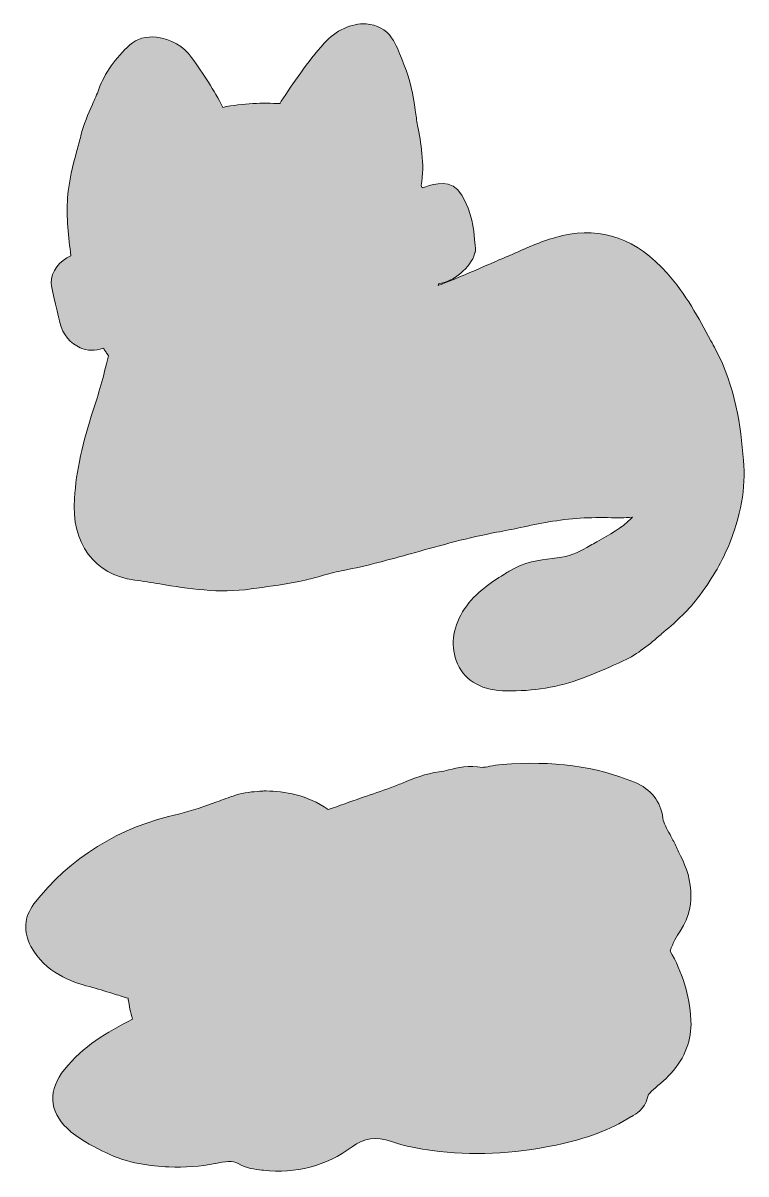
# Model space of a CAD drawing. Header units: millimetres. Extents: x 32 to 277, y -191 to -14.
# Drawn here: x 32.2 to 134.8, y -186.9 to -23.4 of the extents above; entities that cross this region are included whole.
import ezdxf

# ---------------------------------------------------------------- set-up
doc = ezdxf.new("R2010")
doc.units = ezdxf.units.MM
doc.header["$MEASUREMENT"] = 0
doc.layers.add('Capa 1', color=7, linetype='Continuous', lineweight=0)

msp = doc.modelspace()

# ---------------------------------------------------------------- hatches: boundary and pattern name
at = {"layer": 'Capa 1', "true_color": 0xffed00, "transparency": 33554687}
h = msp.add_hatch(color=2, dxfattribs=at)
h.dxf.hatch_style = 2
edge = h.paths.add_edge_path()
edge.add_spline(control_points=[(134.47, -85.54), (134.47, -85.54), (134.47, -85.54), (134.47, -85.54), (134.04, -80.68), (133.34, -75.05), (130.49, -69.8), (130.27, -69.38), (130.05, -68.97), (129.82, -68.56), (128.08, -65.3), (126.27, -61.94), (123.62, -58.96), (119.33, -54.13), (114.33, -52.34), (108.78, -53.63), (106.41, -54.18), (104.3, -55.11), (102.27, -56.01), (101.77, -56.23), (101.27, -56.44), (100.77, -56.66), (99.78, -57.08), (98.79, -57.51), (97.81, -57.93), (95.89, -58.77), (93.91, -59.63), (91.96, -60.4), (91.68, -60.5), (91.4, -60.6), (91.12, -60.7), (91.15, -60.6), (91.18, -60.5), (91.21, -60.41), (93.2, -60.28), (95.86, -58.08), (96.28, -56.2), (96.37, -55.77), (96.58, -56.59), (96.16, -53.02), (96.1, -52.54), (95.65, -49.08), (93.85, -47.1), (92.36, -45.46), (89.7, -46.6), (89.01, -46.79), (88.96, -46.81), (88.9, -46.82), (88.84, -46.84), (88.74, -46.66), (88.72, -46.58), (88.73, -46.52), (89.23, -43.41), (88.66, -40.4), (88.2, -37.98), (88.07, -37.29), (87.97, -36.58), (87.86, -35.82), (87.55, -33.72), (87.23, -31.54), (86.26, -29.33), (86.15, -29.06), (86.03, -28.75), (85.9, -28.43), (85.58, -27.58), (85.19, -26.53), (84.52, -25.56), (83.7, -24.37), (82.42, -23.67), (80.9, -23.57), (78.84, -23.45), (76.56, -24.5), (74.95, -26.31), (72.54, -29.04), (70.51, -32), (68.84, -34.55), (68.77, -34.67), (68.7, -34.78), (68.64, -34.89), (66.3, -34.78), (63.45, -34.79), (60.54, -35.43), (59.33, -32.96), (57.82, -30.74), (56.13, -28.34), (55.03, -26.78), (53.13, -25.68), (51.16, -25.46), (49.69, -25.29), (48.34, -25.68), (47.38, -26.55), (45.28, -28.43), (43.79, -30.56), (42.95, -32.86), (42.7, -33.56), (42.38, -34.27), (42.05, -35.02), (41.43, -36.39), (40.8, -37.8), (40.4, -39.47), (40.23, -40.16), (40.04, -40.87), (39.85, -41.55), (39.29, -43.66), (38.71, -45.84), (38.53, -48.22), (38.32, -51.11), (38.66, -53.85), (39, -56.5), (37.39, -57.18), (36.17, -58.64), (36.2, -60.4), (36.21, -60.84), (37.43, -65.96), (37.43, -65.96), (37.81, -67.74), (38.98, -68.95), (40.3, -69.55), (41.31, -70), (42.41, -70.03), (43.6, -69.61), (43.63, -69.66), (43.66, -69.71), (43.7, -69.77), (43.79, -69.91), (43.88, -70.05), (43.98, -70.19), (44.06, -70.31), (44.21, -70.54), (44.32, -70.72), (43.59, -73.75), (42.9, -76.2), (42.16, -78.41), (40.64, -82.95), (39.77, -87.04), (39.49, -90.93), (39.03, -97.32), (42.31, -101.77), (48.05, -102.54), (49.2, -102.69), (50.4, -102.89), (51.6, -103.08), (55.72, -103.76), (59.99, -104.46), (64.58, -103.79), (65.1, -103.72), (65.63, -103.64), (66.16, -103.57), (68.2, -103.29), (70.31, -102.99), (72.44, -102.5), (73.27, -102.31), (74.08, -102.08), (74.86, -101.86), (75.85, -101.59), (76.79, -101.33), (77.68, -101.16), (81.01, -100.53), (84.24, -99.62), (87.36, -98.75), (87.36, -98.75), (87.7, -98.66), (87.7, -98.66), (91.52, -97.59), (95.48, -96.48), (99.42, -95.75), (100.57, -95.54), (101.71, -95.3), (102.82, -95.07), (104.14, -94.79), (105.51, -94.5), (106.83, -94.28), (109.83, -93.77), (112.73, -93.58), (115.7, -93.69), (116.51, -93.72), (117.55, -93.72), (118.7, -93.59), (118.64, -93.66), (118.57, -93.74), (118.5, -93.81), (117.22, -95.1), (115.47, -96.08), (113.63, -97.12), (113.32, -97.29), (113.01, -97.46), (112.71, -97.63), (111.39, -98.38), (110.1, -99.07), (108.69, -99.3), (108.25, -99.37), (107.77, -99.42), (107.3, -99.48), (105.5, -99.69), (103.26, -99.95), (101.2, -101.27), (100.98, -101.41), (100.76, -101.55), (100.53, -101.69), (100.53, -101.69), (100.44, -101.75), (100.44, -101.75), (98.66, -102.87), (96.45, -104.25), (94.87, -106.6), (93.27, -108.99), (92.84, -111.6), (93.67, -113.95), (94.58, -116.55), (96.99, -118.12), (100.26, -118.24), (100.67, -118.25), (101.08, -118.26), (101.49, -118.26), (105.31, -118.26), (108.82, -117.6), (112.23, -116.23), (113.79, -115.61), (115.49, -114.88), (117.4, -114.01), (119.5, -113.05), (121.22, -111.57), (122.75, -110.26), (122.75, -110.26), (122.84, -110.18), (122.84, -110.18), (124.61, -108.66), (126.43, -107.09), (127.94, -105.1), (129.86, -102.59), (131.27, -100.21), (132.26, -97.84), (134.09, -93.47), (134.81, -89.45), (134.47, -85.54)], knot_values=[0, 0, 0, 0, 1, 1, 1, 2, 2, 2, 3, 3, 3, 4, 4, 4, 5, 5, 5, 6, 6, 6, 7, 7, 7, 8, 8, 8, 9, 9, 9, 10, 10, 10, 11, 11, 11, 12, 12, 12, 13, 13, 13, 14, 14, 14, 15, 15, 15, 16, 16, 16, 17, 17, 17, 18, 18, 18, 19, 19, 19, 20, 20, 20, 21, 21, 21, 22, 22, 22, 23, 23, 23, 24, 24, 24, 25, 25, 25, 26, 26, 26, 27, 27, 27, 28, 28, 28, 29, 29, 29, 30, 30, 30, 31, 31, 31, 32, 32, 32, 33, 33, 33, 34, 34, 34, 35, 35, 35, 36, 36, 36, 37, 37, 37, 38, 38, 38, 39, 39, 39, 40, 40, 40, 41, 41, 41, 42, 42, 42, 43, 43, 43, 44, 44, 44, 45, 45, 45, 46, 46, 46, 47, 47, 47, 48, 48, 48, 49, 49, 49, 50, 50, 50, 51, 51, 51, 52, 52, 52, 53, 53, 53, 54, 54, 54, 55, 55, 55, 56, 56, 56, 57, 57, 57, 58, 58, 58, 59, 59, 59, 60, 60, 60, 61, 61, 61, 62, 62, 62, 63, 63, 63, 64, 64, 64, 65, 65, 65, 66, 66, 66, 67, 67, 67, 68, 68, 68, 69, 69, 69, 70, 70, 70, 71, 71, 71, 72, 72, 72, 73, 73, 73, 74, 74, 74, 75, 75, 75, 76, 76, 76, 77, 77, 77, 78, 78, 78, 78], degree=3, periodic=0)
h = msp.add_hatch(color=2, dxfattribs=at)
h.dxf.hatch_style = 2
edge = h.paths.add_edge_path()
edge.add_spline(control_points=[(100.19, -128.7), (99.55, -128.74), (98.97, -128.86), (98.44, -128.97), (98.09, -129.04), (97.55, -129.14), (97.4, -129.13), (95.51, -128.78), (93.91, -129.17), (92.61, -129.48), (92.13, -129.6), (91.67, -129.71), (91.26, -129.76), (89.32, -130.02), (87.67, -130.69), (86.07, -131.35), (85.46, -131.6), (84.89, -131.83), (84.31, -132.03), (83.04, -132.48), (81.77, -132.93), (80.49, -133.37), (80.49, -133.37), (80.21, -133.47), (80.21, -133.47), (78.64, -134.02), (77.07, -134.57), (75.5, -135.12), (72.55, -132.97), (69.29, -132.56), (66.73, -132.47), (66.73, -132.47), (66.55, -132.46), (66.55, -132.46), (66.55, -132.46), (66.37, -132.47), (66.37, -132.47), (66.19, -132.49), (66.01, -132.5), (65.83, -132.51), (64.79, -132.59), (63.61, -132.67), (62.34, -133.09), (61.44, -133.39), (60.52, -133.73), (59.71, -134.02), (57.9, -134.68), (56.2, -135.31), (54.44, -135.7), (45.8, -137.62), (38.84, -141.93), (33.75, -148.52), (32.35, -150.34), (32.2, -152.48), (33.33, -154.56), (35.36, -158.28), (39.04, -159.59), (41.63, -160.26), (42.71, -160.53), (43.83, -160.89), (44.93, -161.24), (45.64, -161.46), (46.36, -161.69), (47.1, -161.91), (47.12, -161.98), (47.13, -162.05), (47.14, -162.13), (47.28, -162.98), (47.44, -163.91), (47.73, -164.88), (44.03, -166.76), (40.75, -168.7), (38.08, -172.01), (35.75, -174.89), (35.88, -177.94), (38.45, -180.37), (40.03, -181.87), (41.87, -182.79), (43.5, -183.6), (43.5, -183.6), (43.94, -183.82), (43.94, -183.82), (47.06, -185.39), (50.37, -185.73), (52.9, -185.85), (55.11, -185.95), (57.33, -185.79), (59.48, -185.37), (59.48, -185.37), (59.53, -185.36), (59.53, -185.36), (60.84, -185.11), (61.97, -184.88), (62.72, -185.35), (63.89, -186.06), (65.16, -186.2), (66.08, -186.3), (66.08, -186.3), (66.33, -186.33), (66.33, -186.33), (70.89, -186.85), (75.24, -185.7), (78.9, -182.99), (80.63, -181.71), (82.25, -181.5), (84.48, -182.26), (86.47, -182.94), (88.53, -183.28), (90.28, -183.52), (95.88, -184.29), (101.64, -184.04), (107.89, -182.74), (112.17, -181.86), (115.53, -180.58), (118.48, -178.73), (118.5, -178.72), (118.53, -178.71), (118.55, -178.69), (118.55, -178.69), (118.59, -178.67), (118.59, -178.67), (119.11, -178.4), (120.47, -177.68), (120.82, -176.01), (120.92, -175.55), (121.28, -175.18), (122.32, -174.3), (122.76, -173.93), (123.26, -173.51), (123.74, -173.02), (125.94, -170.75), (127.01, -168.32), (127.01, -165.59), (127.01, -165.37), (127, -165.15), (126.99, -164.93), (126.77, -161.42), (125.77, -158.15), (124.03, -155.2), (124.47, -154.02), (124.94, -153.11), (125.47, -152.37), (126.96, -150.29), (127.04, -148.12), (126.97, -146.66), (126.87, -144.43), (126.01, -142.66), (125.25, -141.1), (125.11, -140.82), (124.98, -140.54), (124.85, -140.25), (124.59, -139.7), (124.31, -139.19), (124.03, -138.68), (123.56, -137.82), (123.12, -137), (123.03, -136.35), (122.71, -133.97), (121.31, -132.2), (118.99, -131.24), (113.55, -128.99), (107.4, -128.16), (100.19, -128.7)], knot_values=[0, 0, 0, 0, 1, 1, 1, 2, 2, 2, 3, 3, 3, 4, 4, 4, 5, 5, 5, 6, 6, 6, 7, 7, 7, 8, 8, 8, 9, 9, 9, 10, 10, 10, 11, 11, 11, 12, 12, 12, 13, 13, 13, 14, 14, 14, 15, 15, 15, 16, 16, 16, 17, 17, 17, 18, 18, 18, 19, 19, 19, 20, 20, 20, 21, 21, 21, 22, 22, 22, 23, 23, 23, 24, 24, 24, 25, 25, 25, 26, 26, 26, 27, 27, 27, 28, 28, 28, 29, 29, 29, 30, 30, 30, 31, 31, 31, 32, 32, 32, 33, 33, 33, 34, 34, 34, 35, 35, 35, 36, 36, 36, 37, 37, 37, 38, 38, 38, 39, 39, 39, 40, 40, 40, 41, 41, 41, 42, 42, 42, 43, 43, 43, 44, 44, 44, 45, 45, 45, 46, 46, 46, 47, 47, 47, 48, 48, 48, 49, 49, 49, 50, 50, 50, 51, 51, 51, 52, 52, 52, 53, 53, 53, 54, 54, 54, 54], degree=3, periodic=0)

# ---------------------------------------------------------------- linework, layer by layer
at = {"layer": 'Capa 1'}
for points, knots in [([(134.47, -85.54), (134.47, -85.54), (134.47, -85.54), (134.47, -85.54), (134.04, -80.68), (133.34, -75.05), (130.49, -69.8), (130.27, -69.38), (130.05, -68.97), (129.82, -68.56), (128.08, -65.3), (126.27, -61.94), (123.62, -58.96), (119.33, -54.13), (114.33, -52.34), (108.78, -53.63), (106.41, -54.18), (104.3, -55.11), (102.27, -56.01), (101.77, -56.23), (101.27, -56.44), (100.77, -56.66), (99.78, -57.08), (98.79, -57.51), (97.81, -57.93), (95.89, -58.77), (93.91, -59.63), (91.96, -60.4), (91.68, -60.5), (91.4, -60.6), (91.12, -60.7), (91.15, -60.6), (91.18, -60.5), (91.21, -60.41), (93.2, -60.28), (95.86, -58.08), (96.28, -56.2), (96.37, -55.77), (96.58, -56.59), (96.16, -53.02), (96.1, -52.54), (95.65, -49.08), (93.85, -47.1), (92.36, -45.46), (89.7, -46.6), (89.01, -46.79), (88.96, -46.81), (88.9, -46.82), (88.84, -46.84), (88.74, -46.66), (88.72, -46.58), (88.73, -46.52), (89.23, -43.41), (88.66, -40.4), (88.2, -37.98), (88.07, -37.29), (87.97, -36.58), (87.86, -35.82), (87.55, -33.72), (87.23, -31.54), (86.26, -29.33), (86.15, -29.06), (86.03, -28.75), (85.9, -28.43), (85.58, -27.58), (85.19, -26.53), (84.52, -25.56), (83.7, -24.37), (82.42, -23.67), (80.9, -23.57), (78.84, -23.45), (76.56, -24.5), (74.95, -26.31), (72.54, -29.04), (70.51, -32), (68.84, -34.55), (68.77, -34.67), (68.7, -34.78), (68.64, -34.89), (66.3, -34.78), (63.45, -34.79), (60.54, -35.43), (59.33, -32.96), (57.82, -30.74), (56.13, -28.34), (55.03, -26.78), (53.13, -25.68), (51.16, -25.46), (49.69, -25.29), (48.34, -25.68), (47.38, -26.55), (45.28, -28.43), (43.79, -30.56), (42.95, -32.86), (42.7, -33.56), (42.38, -34.27), (42.05, -35.02), (41.43, -36.39), (40.8, -37.8), (40.4, -39.47), (40.23, -40.16), (40.04, -40.87), (39.85, -41.55), (39.29, -43.66), (38.71, -45.84), (38.53, -48.22), (38.32, -51.11), (38.66, -53.85), (39, -56.5), (37.39, -57.18), (36.17, -58.64), (36.2, -60.4), (36.21, -60.84), (37.43, -65.96), (37.43, -65.96), (37.81, -67.74), (38.98, -68.95), (40.3, -69.55), (41.31, -70), (42.41, -70.03), (43.6, -69.61), (43.63, -69.66), (43.66, -69.71), (43.7, -69.77), (43.79, -69.91), (43.88, -70.05), (43.98, -70.19), (44.06, -70.31), (44.21, -70.54), (44.32, -70.72), (43.59, -73.75), (42.9, -76.2), (42.16, -78.41), (40.64, -82.95), (39.77, -87.04), (39.49, -90.93), (39.03, -97.32), (42.31, -101.77), (48.05, -102.54), (49.2, -102.69), (50.4, -102.89), (51.6, -103.08), (55.72, -103.76), (59.99, -104.46), (64.58, -103.79), (65.1, -103.72), (65.63, -103.64), (66.16, -103.57), (68.2, -103.29), (70.31, -102.99), (72.44, -102.5), (73.27, -102.31), (74.08, -102.08), (74.86, -101.86), (75.85, -101.59), (76.79, -101.33), (77.68, -101.16), (81.01, -100.53), (84.24, -99.62), (87.36, -98.75), (87.36, -98.75), (87.7, -98.66), (87.7, -98.66), (91.52, -97.59), (95.48, -96.48), (99.42, -95.75), (100.57, -95.54), (101.71, -95.3), (102.82, -95.07), (104.14, -94.79), (105.51, -94.5), (106.83, -94.28), (109.83, -93.77), (112.73, -93.58), (115.7, -93.69), (116.51, -93.72), (117.55, -93.72), (118.7, -93.59), (118.64, -93.66), (118.57, -93.74), (118.5, -93.81), (117.22, -95.1), (115.47, -96.08), (113.63, -97.12), (113.32, -97.29), (113.01, -97.46), (112.71, -97.63), (111.39, -98.38), (110.1, -99.07), (108.69, -99.3), (108.25, -99.37), (107.77, -99.42), (107.3, -99.48), (105.5, -99.69), (103.26, -99.95), (101.2, -101.27), (100.98, -101.41), (100.76, -101.55), (100.53, -101.69), (100.53, -101.69), (100.44, -101.75), (100.44, -101.75), (98.66, -102.87), (96.45, -104.25), (94.87, -106.6), (93.27, -108.99), (92.84, -111.6), (93.67, -113.95), (94.58, -116.55), (96.99, -118.12), (100.26, -118.24), (100.67, -118.25), (101.08, -118.26), (101.49, -118.26), (105.31, -118.26), (108.82, -117.6), (112.23, -116.23), (113.79, -115.61), (115.49, -114.88), (117.4, -114.01), (119.5, -113.05), (121.22, -111.57), (122.75, -110.26), (122.75, -110.26), (122.84, -110.18), (122.84, -110.18), (124.61, -108.66), (126.43, -107.09), (127.94, -105.1), (129.86, -102.59), (131.27, -100.21), (132.26, -97.84), (134.09, -93.47), (134.81, -89.45), (134.47, -85.54)], [0, 0, 0, 0, 1, 1, 1, 2, 2, 2, 3, 3, 3, 4, 4, 4, 5, 5, 5, 6, 6, 6, 7, 7, 7, 8, 8, 8, 9, 9, 9, 10, 10, 10, 11, 11, 11, 12, 12, 12, 13, 13, 13, 14, 14, 14, 15, 15, 15, 16, 16, 16, 17, 17, 17, 18, 18, 18, 19, 19, 19, 20, 20, 20, 21, 21, 21, 22, 22, 22, 23, 23, 23, 24, 24, 24, 25, 25, 25, 26, 26, 26, 27, 27, 27, 28, 28, 28, 29, 29, 29, 30, 30, 30, 31, 31, 31, 32, 32, 32, 33, 33, 33, 34, 34, 34, 35, 35, 35, 36, 36, 36, 37, 37, 37, 38, 38, 38, 39, 39, 39, 40, 40, 40, 41, 41, 41, 42, 42, 42, 43, 43, 43, 44, 44, 44, 45, 45, 45, 46, 46, 46, 47, 47, 47, 48, 48, 48, 49, 49, 49, 50, 50, 50, 51, 51, 51, 52, 52, 52, 53, 53, 53, 54, 54, 54, 55, 55, 55, 56, 56, 56, 57, 57, 57, 58, 58, 58, 59, 59, 59, 60, 60, 60, 61, 61, 61, 62, 62, 62, 63, 63, 63, 64, 64, 64, 65, 65, 65, 66, 66, 66, 67, 67, 67, 68, 68, 68, 69, 69, 69, 70, 70, 70, 71, 71, 71, 72, 72, 72, 73, 73, 73, 74, 74, 74, 75, 75, 75, 76, 76, 76, 77, 77, 77, 78, 78, 78, 78]), ([(100.19, -128.7), (99.55, -128.74), (98.97, -128.86), (98.44, -128.97), (98.09, -129.04), (97.55, -129.14), (97.4, -129.13), (95.51, -128.78), (93.91, -129.17), (92.61, -129.48), (92.13, -129.6), (91.67, -129.71), (91.26, -129.76), (89.32, -130.02), (87.67, -130.69), (86.07, -131.35), (85.46, -131.6), (84.89, -131.83), (84.31, -132.03), (83.04, -132.48), (81.77, -132.93), (80.49, -133.37), (80.49, -133.37), (80.21, -133.47), (80.21, -133.47), (78.64, -134.02), (77.07, -134.57), (75.5, -135.12), (72.55, -132.97), (69.29, -132.56), (66.73, -132.47), (66.73, -132.47), (66.55, -132.46), (66.55, -132.46), (66.55, -132.46), (66.37, -132.47), (66.37, -132.47), (66.19, -132.49), (66.01, -132.5), (65.83, -132.51), (64.79, -132.59), (63.61, -132.67), (62.34, -133.09), (61.44, -133.39), (60.52, -133.73), (59.71, -134.02), (57.9, -134.68), (56.2, -135.31), (54.44, -135.7), (45.8, -137.62), (38.84, -141.93), (33.75, -148.52), (32.35, -150.34), (32.2, -152.48), (33.33, -154.56), (35.36, -158.28), (39.04, -159.59), (41.63, -160.26), (42.71, -160.53), (43.83, -160.89), (44.93, -161.24), (45.64, -161.46), (46.36, -161.69), (47.1, -161.91), (47.12, -161.98), (47.13, -162.05), (47.14, -162.13), (47.28, -162.98), (47.44, -163.91), (47.73, -164.88), (44.03, -166.76), (40.75, -168.7), (38.08, -172.01), (35.75, -174.89), (35.88, -177.94), (38.45, -180.37), (40.03, -181.87), (41.87, -182.79), (43.5, -183.6), (43.5, -183.6), (43.94, -183.82), (43.94, -183.82), (47.06, -185.39), (50.37, -185.73), (52.9, -185.85), (55.11, -185.95), (57.33, -185.79), (59.48, -185.37), (59.48, -185.37), (59.53, -185.36), (59.53, -185.36), (60.84, -185.11), (61.97, -184.88), (62.72, -185.35), (63.89, -186.06), (65.16, -186.2), (66.08, -186.3), (66.08, -186.3), (66.33, -186.33), (66.33, -186.33), (70.89, -186.85), (75.24, -185.7), (78.9, -182.99), (80.63, -181.71), (82.25, -181.5), (84.48, -182.26), (86.47, -182.94), (88.53, -183.28), (90.28, -183.52), (95.88, -184.29), (101.64, -184.04), (107.89, -182.74), (112.17, -181.86), (115.53, -180.58), (118.48, -178.73), (118.5, -178.72), (118.53, -178.71), (118.55, -178.69), (118.55, -178.69), (118.59, -178.67), (118.59, -178.67), (119.11, -178.4), (120.47, -177.68), (120.82, -176.01), (120.92, -175.55), (121.28, -175.18), (122.32, -174.3), (122.76, -173.93), (123.26, -173.51), (123.74, -173.02), (125.94, -170.75), (127.01, -168.32), (127.01, -165.59), (127.01, -165.37), (127, -165.15), (126.99, -164.93), (126.77, -161.42), (125.77, -158.15), (124.03, -155.2), (124.47, -154.02), (124.94, -153.11), (125.47, -152.37), (126.96, -150.29), (127.04, -148.12), (126.97, -146.66), (126.87, -144.43), (126.01, -142.66), (125.25, -141.1), (125.11, -140.82), (124.98, -140.54), (124.85, -140.25), (124.59, -139.7), (124.31, -139.19), (124.03, -138.68), (123.56, -137.82), (123.12, -137), (123.03, -136.35), (122.71, -133.97), (121.31, -132.2), (118.99, -131.24), (113.55, -128.99), (107.4, -128.16), (100.19, -128.7)], [0, 0, 0, 0, 1, 1, 1, 2, 2, 2, 3, 3, 3, 4, 4, 4, 5, 5, 5, 6, 6, 6, 7, 7, 7, 8, 8, 8, 9, 9, 9, 10, 10, 10, 11, 11, 11, 12, 12, 12, 13, 13, 13, 14, 14, 14, 15, 15, 15, 16, 16, 16, 17, 17, 17, 18, 18, 18, 19, 19, 19, 20, 20, 20, 21, 21, 21, 22, 22, 22, 23, 23, 23, 24, 24, 24, 25, 25, 25, 26, 26, 26, 27, 27, 27, 28, 28, 28, 29, 29, 29, 30, 30, 30, 31, 31, 31, 32, 32, 32, 33, 33, 33, 34, 34, 34, 35, 35, 35, 36, 36, 36, 37, 37, 37, 38, 38, 38, 39, 39, 39, 40, 40, 40, 41, 41, 41, 42, 42, 42, 43, 43, 43, 44, 44, 44, 45, 45, 45, 46, 46, 46, 47, 47, 47, 48, 48, 48, 49, 49, 49, 50, 50, 50, 51, 51, 51, 52, 52, 52, 53, 53, 53, 54, 54, 54, 54])]:
    msp.add_open_spline(points, degree=3, knots=knots, dxfattribs=at)

doc.saveas('drawing.dxf')
